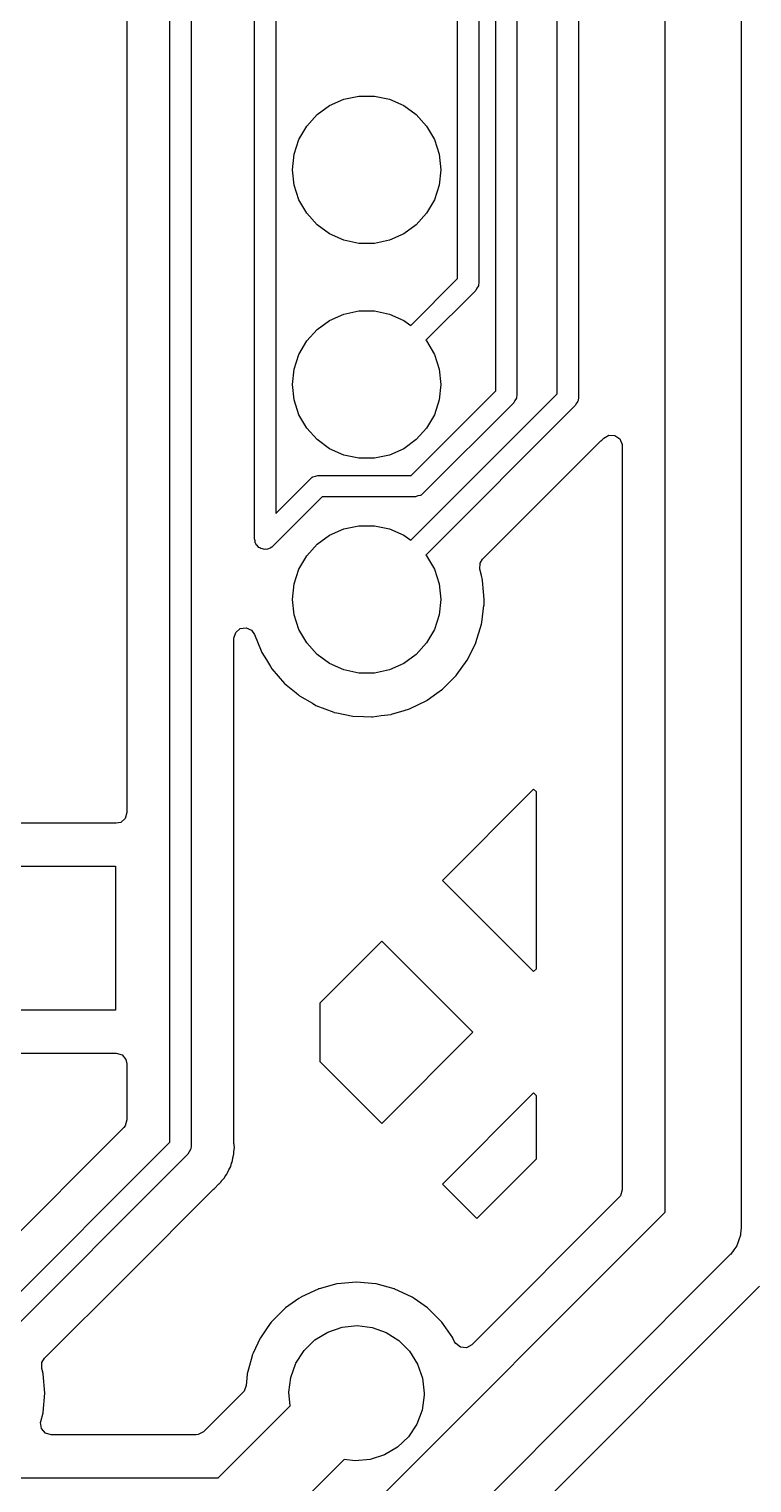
# Model space of a CAD drawing. Extents: x 124.3 to 210.2, y -114.7 to -26.3.
# Drawn here: x 141.13 to 149.68, y -70.44 to -53.25 of the extents above; entities that cross this region are included whole.
import ezdxf

# ---------------------------------------------------------------- set-up
doc = ezdxf.new("R2010")
doc.units = 0
doc.layers.add('BLACK', color=7, linetype='CONTINUOUS')

msp = doc.modelspace()

# ---------------------------------------------------------------- linework, layer by layer
at = {"layer": 'BLACK', "linetype": 'CONTINUOUS'}
for p, q in [((146.646, -57.5288), (146.646, -34.5192)), ((146.896, -34.4674), (146.896, -57.5806)), ((146.196, -56.2009), (146.196, -36.6092)), ((146.446, -36.5574), (146.446, -56.2527)), ((147.375, -57.5622), (147.375, -41.3797)), ((147.625, -41.3797), (147.625, -57.614)), ((142.284, -44.4528), (142.284, -62.5155)), ((142.792, -66.4112), (142.792, -44.417)), ((143.042, -44.4688), (143.042, -66.463)), ((143.794, -59.28), (143.794, -45.9553)), ((144.044, -46.0071), (144.044, -58.9782)), ((148.65, -67.2396), (148.65, -48.077)), ((149.55, -48.2634), (149.55, -67.426)), ((144.682, -54.1551), (144.849, -54.0806)), ((144.849, -54.0806), (145.028, -54.0425)), ((145.028, -54.0425), (145.212, -54.0425)), ((145.212, -54.0425), (145.391, -54.0806)), ((145.391, -54.0806), (145.558, -54.1551)), ((144.411, -54.3989), (144.534, -54.2628)), ((144.534, -54.2628), (144.682, -54.1551)), ((145.558, -54.1551), (145.706, -54.2628)), ((145.706, -54.2628), (145.829, -54.3989)), ((144.319, -54.5576), (144.411, -54.3989)), ((145.829, -54.3989), (145.921, -54.5576)), ((144.263, -54.7318), (144.319, -54.5576)), ((145.921, -54.5576), (145.977, -54.7318)), ((144.244, -54.914), (144.263, -54.7318)), ((145.977, -54.7318), (145.996, -54.914)), ((144.263, -55.0962), (144.244, -54.914)), ((145.996, -54.914), (145.977, -55.0962)), ((144.319, -55.2704), (144.263, -55.0962)), ((145.977, -55.0962), (145.921, -55.2704)), ((144.411, -55.4291), (144.319, -55.2704)), ((145.921, -55.2704), (145.829, -55.4291)), ((144.534, -55.5652), (144.411, -55.4291)), ((145.829, -55.4291), (145.706, -55.5652)), ((144.682, -55.6729), (144.534, -55.5652)), ((144.849, -55.7474), (144.682, -55.6729)), ((145.558, -55.6729), (145.391, -55.7474)), ((145.706, -55.5652), (145.558, -55.6729)), ((145.028, -55.7855), (144.849, -55.7474)), ((145.212, -55.7855), (145.028, -55.7855)), ((145.391, -55.7474), (145.212, -55.7855)), ((145.642, -56.7557), (146.196, -56.2009)), ((146.41, -56.3411), (145.821, -56.9299)), ((146.424, -56.3141), (146.41, -56.3411)), ((146.441, -56.2882), (146.424, -56.3141)), ((146.442, -56.2818), (146.441, -56.2882)), ((146.443, -56.2793), (146.442, -56.2818)), ((146.446, -56.2527), (146.443, -56.2747)), ((146.443, -56.2747), (146.443, -56.2793)), ((144.534, -56.8028), (144.682, -56.6951)), ((144.682, -56.6951), (144.849, -56.6206)), ((144.849, -56.6206), (145.028, -56.5825)), ((145.028, -56.5825), (145.212, -56.5825)), ((145.212, -56.5825), (145.391, -56.6206)), ((145.391, -56.6206), (145.558, -56.6951)), ((145.558, -56.6951), (145.642, -56.7557)), ((144.411, -56.9389), (144.534, -56.8028)), ((144.319, -57.0976), (144.411, -56.9389)), ((145.821, -56.9299), (145.829, -56.9389)), ((145.829, -56.9389), (145.921, -57.0976)), ((144.263, -57.2718), (144.319, -57.0976)), ((145.921, -57.0976), (145.977, -57.2718)), ((144.244, -57.454), (144.263, -57.2718)), ((145.977, -57.2718), (145.996, -57.454)), ((144.263, -57.6362), (144.244, -57.454)), ((145.642, -59.2957), (147.375, -57.5622)), ((145.645, -58.5303), (146.646, -57.5288)), ((145.996, -57.454), (145.977, -57.6362)), ((146.896, -57.5806), (146.893, -57.6026)), ((144.319, -57.8104), (144.263, -57.6362)), ((146.86, -57.669), (145.785, -58.7437)), ((147.588, -57.7024), (145.821, -59.4699)), ((145.977, -57.6362), (145.921, -57.8104)), ((146.874, -57.642), (146.86, -57.669)), ((146.891, -57.6161), (146.874, -57.642)), ((146.892, -57.6097), (146.891, -57.6161)), ((146.893, -57.6072), (146.892, -57.6097)), ((146.893, -57.6026), (146.893, -57.6072)), ((147.603, -57.6754), (147.588, -57.7024)), ((147.62, -57.6495), (147.603, -57.6754)), ((147.621, -57.6431), (147.62, -57.6495)), ((147.622, -57.6406), (147.621, -57.6431)), ((147.625, -57.614), (147.622, -57.636)), ((147.622, -57.636), (147.622, -57.6406)), ((144.411, -57.9691), (144.319, -57.8104)), ((145.921, -57.8104), (145.829, -57.9691)), ((144.534, -58.1052), (144.411, -57.9691)), ((145.829, -57.9691), (145.706, -58.1052)), ((147.907, -58.106), (147.924, -58.0883)), ((147.924, -58.0883), (147.985, -58.0523)), ((147.985, -58.0523), (148.056, -58.0551)), ((148.056, -58.0551), (148.114, -58.0959)), ((148.114, -58.0959), (148.141, -58.1616)), ((144.682, -58.2129), (144.534, -58.1052)), ((144.849, -58.2874), (144.682, -58.2129)), ((145.558, -58.2129), (145.391, -58.2874)), ((145.706, -58.1052), (145.558, -58.2129)), ((146.492, -59.5183), (147.892, -58.1177)), ((147.892, -58.1177), (147.901, -58.1101)), ((147.901, -58.1101), (147.907, -58.106)), ((148.141, -58.1616), (148.142, -58.1745)), ((148.142, -58.1745), (148.142, -66.9768)), ((145.028, -58.3255), (144.849, -58.2874)), ((145.212, -58.3255), (145.028, -58.3255)), ((145.391, -58.2874), (145.212, -58.3255)), ((144.044, -58.9782), (144.455, -58.5669)), ((144.455, -58.5669), (144.473, -58.5536)), ((144.473, -58.5536), (144.476, -58.5501)), ((144.476, -58.5501), (144.479, -58.5493)), ((144.479, -58.5493), (144.484, -58.5454)), ((144.484, -58.5454), (144.514, -58.539)), ((144.514, -58.539), (144.543, -58.5303)), ((144.543, -58.5303), (145.645, -58.5303)), ((144.595, -58.7803), (144.007, -59.3684)), ((145.697, -58.7803), (144.595, -58.7803)), ((145.726, -58.7716), (145.697, -58.7803)), ((145.756, -58.7652), (145.726, -58.7716)), ((145.761, -58.7613), (145.756, -58.7652)), ((145.764, -58.7605), (145.761, -58.7613)), ((145.767, -58.757), (145.764, -58.7605)), ((145.785, -58.7437), (145.767, -58.757)), ((144.849, -59.1606), (145.028, -59.1225)), ((145.028, -59.1225), (145.212, -59.1225)), ((145.212, -59.1225), (145.391, -59.1606)), ((143.8, -59.3013), (143.794, -59.28)), ((143.802, -59.3235), (143.8, -59.3013)), ((144.534, -59.3428), (144.682, -59.2351)), ((144.682, -59.2351), (144.849, -59.1606)), ((145.391, -59.1606), (145.558, -59.2351)), ((145.558, -59.2351), (145.642, -59.2957)), ((143.81, -59.3345), (143.802, -59.3235)), ((143.814, -59.3475), (143.81, -59.3345)), ((143.83, -59.3621), (143.814, -59.3475)), ((143.844, -59.3799), (143.83, -59.3621)), ((143.856, -59.3847), (143.844, -59.3799)), ((143.867, -59.3936), (143.856, -59.3847)), ((143.889, -59.3968), (143.867, -59.3936)), ((143.91, -59.4046), (143.889, -59.3968)), ((143.923, -59.4018), (143.91, -59.4046)), ((143.936, -59.4037), (143.923, -59.4018)), ((143.957, -59.3945), (143.936, -59.4037)), ((143.978, -59.3898), (143.957, -59.3945)), ((143.996, -59.3765), (143.978, -59.3898)), ((144, -59.3746), (143.996, -59.3765)), ((144.002, -59.3722), (144, -59.3746)), ((144.007, -59.3684), (144.002, -59.3722)), ((144.411, -59.4789), (144.534, -59.3428)), ((145.821, -59.4699), (145.829, -59.4789)), ((144.263, -59.8118), (144.319, -59.6376)), ((144.319, -59.6376), (144.411, -59.4789)), ((145.829, -59.4789), (145.921, -59.6376)), ((145.921, -59.6376), (145.977, -59.8118)), ((146.458, -59.6381), (146.461, -59.5671)), ((146.477, -59.7107), (146.458, -59.6381)), ((146.461, -59.5671), (146.492, -59.5183)), ((144.244, -59.994), (144.263, -59.8118)), ((145.977, -59.8118), (145.996, -59.994)), ((146.491, -59.7671), (146.477, -59.7107)), ((146.491, -59.7722), (146.491, -59.7671)), ((146.502, -59.904), (146.491, -59.7722)), ((146.491, -59.7722), (146.491, -59.7722)), ((146.51, -59.994), (146.502, -59.904)), ((144.263, -60.1762), (144.244, -59.994)), ((145.996, -59.994), (145.977, -60.1762)), ((146.481, -60.2655), (146.507, -60.0652)), ((146.507, -60.0652), (146.508, -60.0619)), ((146.507, -60.0652), (146.507, -60.0652)), ((146.508, -60.0619), (146.509, -60.0129)), ((146.509, -59.9974), (146.51, -59.994)), ((146.509, -60.0129), (146.509, -59.9974)), ((146.509, -59.9974), (146.509, -59.9974)), ((143.624, -60.3398), (143.694, -60.3297)), ((143.694, -60.3297), (143.759, -60.3592)), ((144.319, -60.3504), (144.263, -60.1762)), ((145.977, -60.1762), (145.921, -60.3504)), ((146.412, -60.5055), (146.478, -60.2876)), ((146.478, -60.2876), (146.481, -60.2655)), ((143.55, -60.4544), (143.571, -60.3863)), ((143.55, -66.4272), (143.55, -60.4544)), ((143.571, -60.3863), (143.624, -60.3398)), ((143.759, -60.3592), (143.792, -60.4102)), ((143.792, -60.4102), (143.794, -60.4095)), ((143.794, -60.4095), (143.872, -60.6012)), ((144.411, -60.5091), (144.319, -60.3504)), ((145.921, -60.3504), (145.829, -60.5091)), ((143.872, -60.6012), (143.88, -60.6205)), ((143.88, -60.6205), (143.933, -60.7081)), ((144.534, -60.6452), (144.411, -60.5091)), ((144.682, -60.7529), (144.534, -60.6452)), ((145.706, -60.6452), (145.558, -60.7529)), ((145.829, -60.5091), (145.706, -60.6452)), ((146.311, -60.7097), (146.345, -60.6409)), ((146.345, -60.6409), (146.41, -60.5102)), ((146.41, -60.5102), (146.412, -60.5055)), ((146.41, -60.5102), (146.41, -60.5102)), ((143.933, -60.7081), (143.982, -60.7873)), ((143.982, -60.7873), (143.999, -60.8147)), ((143.999, -60.8147), (144.148, -60.9868)), ((144.849, -60.8274), (144.682, -60.7529)), ((145.028, -60.8655), (144.849, -60.8274)), ((145.391, -60.8274), (145.212, -60.8655)), ((145.558, -60.7529), (145.391, -60.8274)), ((146.186, -60.8835), (146.308, -60.7139)), ((146.308, -60.7139), (146.311, -60.7097)), ((144.148, -60.9868), (144.284, -61.0999)), ((145.212, -60.8655), (145.028, -60.8655)), ((146.017, -61.0553), (146.178, -60.8946)), ((146.178, -60.8946), (146.186, -60.8835)), ((144.284, -61.0999), (144.312, -61.1232)), ((144.312, -61.1232), (144.323, -61.1322)), ((144.323, -61.1322), (144.327, -61.1349)), ((144.327, -61.1349), (144.327, -61.1349)), ((144.327, -61.1349), (144.477, -61.2225)), ((145.627, -61.2877), (145.832, -61.1876)), ((145.832, -61.1876), (145.836, -61.1846)), ((145.836, -61.1846), (145.949, -61.1035)), ((145.836, -61.1846), (145.836, -61.1846)), ((145.949, -61.1035), (146.017, -61.0553)), ((144.477, -61.2225), (144.52, -61.2471)), ((144.52, -61.2471), (144.732, -61.3284)), ((144.732, -61.3284), (144.737, -61.3294)), ((144.737, -61.3294), (144.737, -61.3294)), ((144.737, -61.3294), (144.767, -61.3354)), ((144.767, -61.3354), (144.955, -61.3738)), ((145.291, -61.3682), (145.409, -61.3532)), ((145.409, -61.3532), (145.414, -61.3517)), ((145.414, -61.3517), (145.562, -61.3072)), ((145.414, -61.3517), (145.414, -61.3517)), ((145.562, -61.3072), (145.627, -61.2877)), ((144.955, -61.3738), (145.083, -61.3785)), ((145.083, -61.3785), (145.178, -61.3819)), ((145.178, -61.3819), (145.178, -61.3819)), ((145.178, -61.3819), (145.183, -61.3821)), ((145.183, -61.3821), (145.188, -61.3815)), ((145.188, -61.3815), (145.291, -61.3682)), ((145.188, -61.3815), (145.188, -61.3815)), ((147.094, -62.2371), (146.015, -63.3161)), ((147.128, -62.2704), (147.094, -62.2371)), ((147.128, -64.3619), (147.128, -62.2704)), ((142.284, -62.5155), (142.263, -62.5836)), ((142.157, -62.6415), (140.59, -62.6415)), ((142.21, -62.6301), (142.157, -62.6415)), ((142.263, -62.5836), (142.21, -62.6301)), ((140.45, -63.15), (142.15, -63.15)), ((142.15, -63.15), (142.15, -64.85)), ((146.015, -63.3161), (147.094, -64.3952)), ((145.298, -64.0332), (144.564, -64.7668)), ((146.377, -65.1122), (145.298, -64.0332)), ((147.094, -64.3952), (147.128, -64.3619)), ((144.564, -64.7668), (144.564, -65.4576)), ((142.15, -64.85), (140.45, -64.85)), ((145.298, -66.1912), (146.377, -65.1122)), ((140.402, -65.3585), (142.157, -65.3585)), ((142.157, -65.3585), (142.226, -65.3785)), ((142.226, -65.3785), (142.272, -65.4322)), ((142.272, -65.4322), (142.284, -65.4845)), ((142.284, -65.4845), (142.284, -66.1484)), ((144.564, -65.4576), (145.298, -66.1912)), ((147.094, -65.8292), (146.015, -66.9083)), ((147.128, -65.8625), (147.094, -65.8292)), ((147.128, -66.609), (147.128, -65.8625)), ((142.284, -66.1484), (142.263, -66.2165)), ((142.247, -66.2375), (140.413, -68.0708)), ((142.263, -66.2165), (142.247, -66.2375)), ((140.468, -68.7353), (142.792, -66.4112)), ((143.037, -66.4985), (143.02, -66.5244)), ((143.038, -66.4921), (143.037, -66.4985)), ((143.039, -66.4896), (143.038, -66.4921)), ((143.042, -66.463), (143.039, -66.485)), ((143.039, -66.485), (143.039, -66.4896)), ((143.551, -66.439), (143.55, -66.4272)), ((143.55, -66.5228), (143.552, -66.5031)), ((143.555, -66.4831), (143.551, -66.439)), ((143.552, -66.5031), (143.554, -66.4909)), ((143.554, -66.4909), (143.555, -66.4831)), ((143.005, -66.5514), (140.645, -68.9118)), ((143.02, -66.5244), (143.005, -66.5514)), ((143.511, -66.6981), (143.516, -66.6784)), ((143.516, -66.6784), (143.522, -66.6597)), ((143.522, -66.6597), (143.527, -66.6484)), ((143.527, -66.6484), (143.53, -66.6411)), ((143.527, -66.6484), (143.527, -66.6484)), ((143.53, -66.6411), (143.531, -66.6333)), ((143.531, -66.6333), (143.537, -66.5975)), ((143.531, -66.6333), (143.531, -66.6333)), ((143.537, -66.5975), (143.54, -66.5859)), ((143.54, -66.5859), (143.549, -66.5507)), ((143.549, -66.5507), (143.55, -66.543)), ((143.549, -66.5507), (143.549, -66.5507)), ((143.55, -66.543), (143.55, -66.5228)), ((146.422, -67.3148), (147.128, -66.609)), ((143.404, -66.8698), (143.434, -66.8383)), ((143.434, -66.8383), (143.437, -66.8314)), ((143.437, -66.8314), (143.443, -66.8206)), ((143.437, -66.8314), (143.437, -66.8314)), ((143.443, -66.8206), (143.454, -66.804)), ((143.454, -66.804), (143.462, -66.7943)), ((143.462, -66.7943), (143.467, -66.788)), ((143.467, -66.788), (143.47, -66.7808)), ((143.47, -66.7808), (143.484, -66.7475)), ((143.47, -66.7808), (143.47, -66.7808)), ((143.484, -66.7475), (143.489, -66.7368)), ((143.489, -66.7368), (143.511, -66.6981)), ((142.289, -67.9873), (143.309, -66.9667)), ((143.309, -66.9667), (143.318, -66.9591)), ((143.318, -66.9591), (143.324, -66.955)), ((143.324, -66.955), (143.368, -66.9083)), ((143.368, -66.9083), (143.371, -66.9053)), ((143.371, -66.9053), (143.373, -66.9025)), ((143.373, -66.9025), (143.393, -66.8828)), ((143.393, -66.8828), (143.396, -66.8796)), ((143.396, -66.8796), (143.403, -66.8706)), ((143.403, -66.8706), (143.404, -66.8698)), ((146.015, -66.9083), (146.422, -67.3148)), ((148.142, -66.9768), (148.122, -67.0449)), ((148.105, -67.0659), (146.363, -68.8072)), ((148.122, -67.0449), (148.105, -67.0659)), ((143.34, -72.55), (148.65, -67.2396)), ((149.542, -67.5103), (149.522, -67.5669)), ((149.544, -67.4964), (149.542, -67.5032)), ((149.542, -67.5032), (149.542, -67.5103)), ((149.55, -67.426), (149.544, -67.4964)), ((149.462, -67.6848), (149.428, -67.734)), ((149.498, -67.6366), (149.462, -67.6848)), ((149.5, -67.6298), (149.498, -67.6366)), ((149.504, -67.624), (149.5, -67.6298)), ((149.522, -67.5669), (149.504, -67.624)), ((149.418, -67.7442), (143.844, -73.3182)), ((149.422, -67.7385), (149.418, -67.7442)), ((149.428, -67.734), (149.422, -67.7385)), ((141.309, -68.9668), (142.289, -67.9873)), ((145, -68.0665), (144.772, -68.0865)), ((145.228, -68.0865), (145, -68.0665)), ((144.348, -68.2402), (144.343, -68.2425)), ((144.546, -68.148), (144.348, -68.2402)), ((144.348, -68.2402), (144.348, -68.2402)), ((144.551, -68.1457), (144.546, -68.148)), ((144.546, -68.148), (144.546, -68.148)), ((144.556, -68.1443), (144.551, -68.1457)), ((144.767, -68.0879), (144.556, -68.1443)), ((144.556, -68.1443), (144.556, -68.1443)), ((144.772, -68.0865), (144.767, -68.0879)), ((144.767, -68.0879), (144.767, -68.0879)), ((144.955, -72.9264), (149.767, -68.1148)), ((145.233, -68.0879), (145.228, -68.0865)), ((145.444, -68.1443), (145.233, -68.0879)), ((145.233, -68.0879), (145.233, -68.0879)), ((145.449, -68.1457), (145.444, -68.1443)), ((145.444, -68.1443), (145.444, -68.1443)), ((145.454, -68.148), (145.449, -68.1457)), ((145.652, -68.2402), (145.454, -68.148)), ((145.454, -68.148), (145.454, -68.148)), ((145.657, -68.2425), (145.652, -68.2402)), ((145.652, -68.2402), (145.652, -68.2402)), ((144.156, -68.3738), (143.994, -68.5357)), ((144.16, -68.3706), (144.156, -68.3738)), ((144.318, -68.2604), (144.16, -68.3706)), ((144.16, -68.3706), (144.16, -68.3706)), ((144.343, -68.2425), (144.318, -68.2604)), ((145.682, -68.2604), (145.657, -68.2425)), ((145.84, -68.3706), (145.682, -68.2604)), ((145.844, -68.3738), (145.84, -68.3706)), ((145.84, -68.3706), (145.84, -68.3706)), ((146.006, -68.5357), (145.844, -68.3738)), ((143.991, -68.5402), (143.944, -68.6064)), ((143.994, -68.5357), (143.991, -68.5402)), ((143.991, -68.5402), (143.991, -68.5402)), ((144.828, -68.5987), (145.006, -68.58)), ((145.006, -68.58), (145.183, -68.6011)), ((146.009, -68.5402), (146.006, -68.5357)), ((146.056, -68.6064), (146.009, -68.5402)), ((146.009, -68.5402), (146.009, -68.5402)), ((143.86, -68.7282), (143.778, -68.9042)), ((143.862, -68.7233), (143.86, -68.7282)), ((143.86, -68.7282), (143.86, -68.7282)), ((143.944, -68.6064), (143.862, -68.7233)), ((144.38, -68.8744), (144.507, -68.7496)), ((144.507, -68.7496), (144.659, -68.6561)), ((144.659, -68.6561), (144.828, -68.5987)), ((145.183, -68.6011), (145.351, -68.661)), ((145.351, -68.661), (145.501, -68.7565)), ((146.138, -68.7233), (146.056, -68.6064)), ((146.14, -68.7282), (146.138, -68.7233)), ((146.16, -68.7714), (146.14, -68.7282)), ((146.14, -68.7282), (146.14, -68.7282)), ((143.778, -68.9042), (143.766, -68.9308)), ((144.283, -69.0243), (144.38, -68.8744)), ((145.501, -68.7565), (145.627, -68.8831)), ((145.627, -68.8831), (145.721, -69.0343)), ((146.173, -68.7936), (146.16, -68.7714)), ((146.23, -68.8362), (146.173, -68.7936)), ((146.301, -68.8412), (146.23, -68.8362)), ((146.363, -68.8072), (146.301, -68.8412)), ((141.277, -69.0885), (141.278, -69.0175)), ((141.292, -69.1466), (141.277, -69.0885)), ((141.278, -69.0175), (141.309, -68.9668)), ((143.722, -69.0936), (143.706, -69.1519)), ((143.764, -68.9361), (143.722, -69.0936)), ((143.766, -68.9308), (143.764, -68.9361)), ((143.764, -68.9361), (143.764, -68.9361)), ((144.222, -69.1919), (144.283, -69.0243)), ((145.721, -69.0343), (145.78, -69.2028)), ((141.294, -69.1519), (141.292, -69.1466)), ((141.292, -69.1466), (141.292, -69.1466)), ((141.313, -69.38), (141.294, -69.1519)), ((143.706, -69.1574), (143.695, -69.2883)), ((143.706, -69.1519), (143.706, -69.1574)), ((143.706, -69.1574), (143.706, -69.1574)), ((144.2, -69.3688), (144.222, -69.1919)), ((145.78, -69.2028), (145.8, -69.38)), ((141.294, -69.6081), (141.313, -69.38)), ((143.658, -69.3664), (143.19, -69.8346)), ((143.669, -69.3544), (143.658, -69.3664)), ((143.695, -69.2883), (143.669, -69.3544)), ((144.216, -69.5279), (144.2, -69.3688)), ((145.8, -69.4023), (145.775, -69.579)), ((145.8, -69.38), (145.8, -69.4023)), ((141.265, -69.7129), (141.292, -69.6134)), ((141.292, -69.6134), (141.294, -69.6081)), ((141.292, -69.6134), (141.292, -69.6134)), ((143.364, -70.38), (144.216, -69.5279)), ((145.775, -69.579), (145.712, -69.7457)), ((141.262, -69.7276), (141.265, -69.7129)), ((141.273, -69.7978), (141.262, -69.7276)), ((145.712, -69.7457), (145.613, -69.8942)), ((141.319, -69.8515), (141.273, -69.7978)), ((141.387, -69.8715), (141.319, -69.8515)), ((143.101, -69.8715), (141.387, -69.8715)), ((143.128, -69.8686), (143.101, -69.8715)), ((143.19, -69.8346), (143.128, -69.8686)), ((145.613, -69.8942), (145.484, -70.0172)), ((145.33, -70.1085), (145.161, -70.1637)), ((145.484, -70.0172), (145.33, -70.1085)), ((144.854, -70.1626), (143.868, -71.1482)), ((144.983, -70.1798), (144.854, -70.1626)), ((145.161, -70.1637), (144.983, -70.1798)), ((131.636, -70.38), (143.364, -70.38))]:
    msp.add_line(p, q, dxfattribs=at)

doc.saveas('drawing.dxf')
